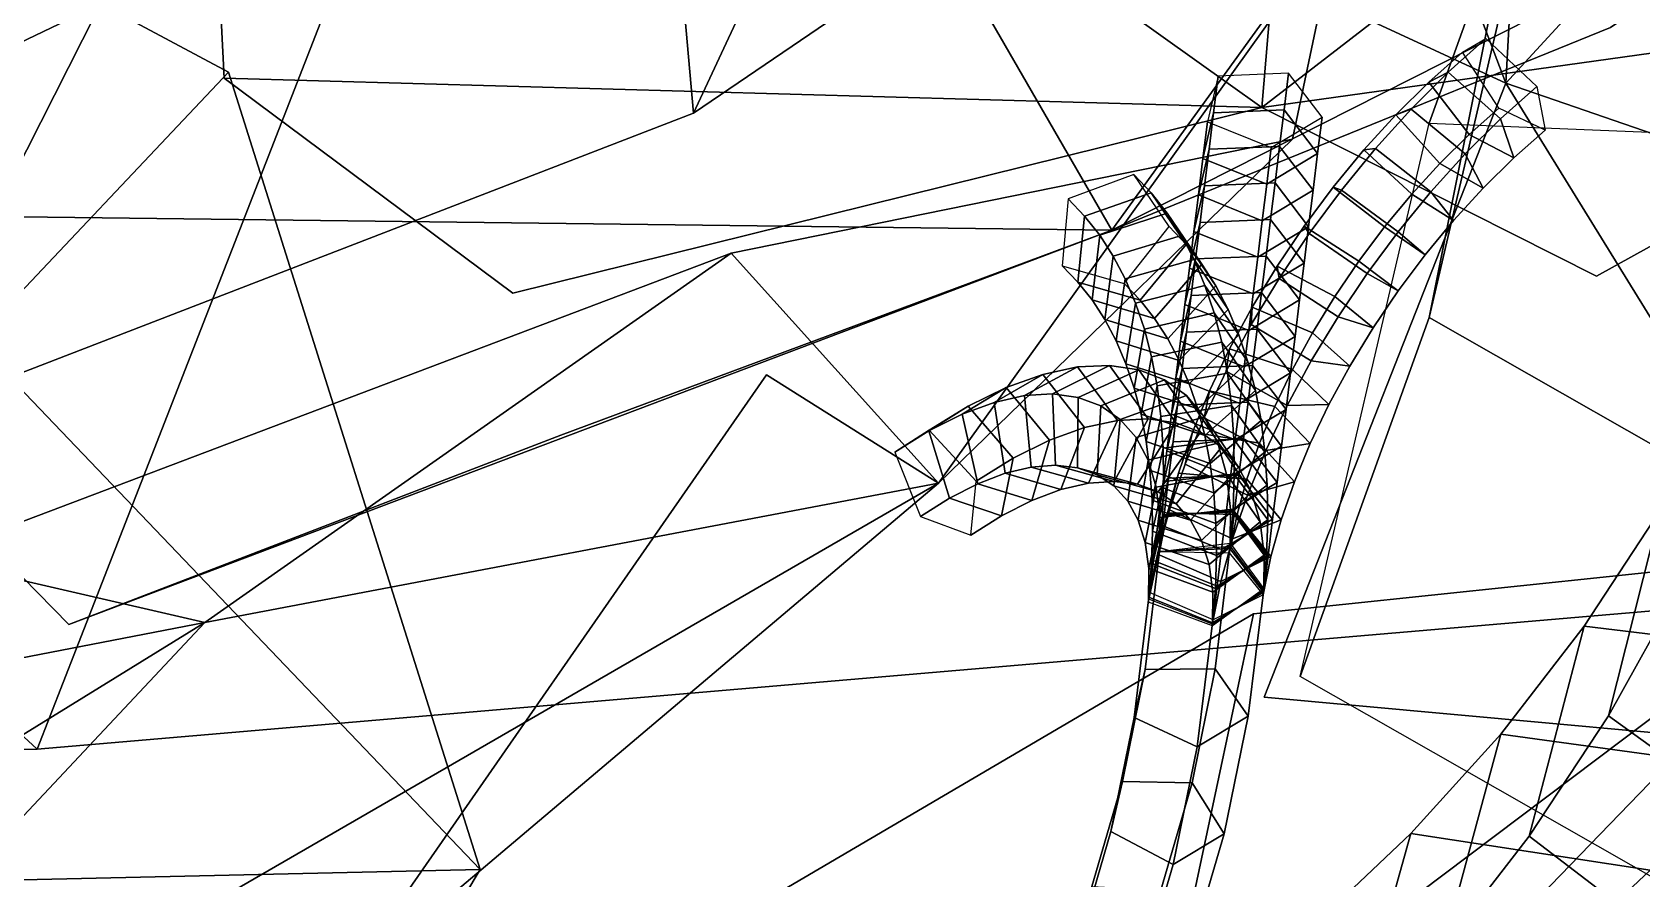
# Model space of a CAD drawing. Header units: metres. Extents: x -219 to 389, y -251 to 301.
# Drawn here: x 215.05 to 226.27, y -0.26 to 5.64 of the extents above; entities that cross this region are included whole.
import ezdxf

# ---------------------------------------------------------------- set-up
doc = ezdxf.new("R2010")
doc.units = ezdxf.units.M

msp = doc.modelspace()

# ---------------------------------------------------------------- linework, layer by layer
at = {"layer": 'Breeder_2Pdncle', "color": 3}
for points in [[(225.6856, 7.5086, 739.2777), (226.1468, 9.9183, 741.5589), (225.3206, 6.325, 745.4739), (224.7869, 3.6535, 742.9181)], [(225.3206, 6.325, 745.4739), (225.5291, 9.2326, 747.8099), (230.3251, 7.4984, 749.5166), (230.0528, 4.1214, 746.7673)], [(224.7867, 5.00767, 736.4073), (225.6856, 7.5086, 739.2777), (224.7869, 3.6535, 742.9181), (223.888, 1.1525, 740.0477)], [(229.9646, 4.7964, 734.9698), (230.8635, 7.2974, 737.8403), (225.6856, 7.5086, 739.2777), (224.7867, 5.00767, 736.4073)], [(224.7869, 3.6535, 742.9181), (225.3206, 6.325, 745.4739), (230.0528, 4.1214, 746.7673), (229.401, 1.02379, 743.7644)], [(223.888, 1.1525, 740.0477), (224.7869, 3.6535, 742.9181), (229.401, 1.02379, 743.7644), (228.5021, -1.4771, 740.894)]]:
    msp.add_3dface(points, dxfattribs=at)
at = {"layer": 'Breeder_Intrnd', "color": 3}
for points in [[(226.399, 2.3148, 736.4043), (226.8828, 3.1819, 737.6055), (226.5371, 1.7741, 738.7593), (226.0359, 0.8783, 737.5167)], [(225.8664, 1.5036, 735.1848), (226.399, 2.3148, 736.4043), (226.0359, 0.8783, 737.5167), (225.4842, 0.04047, 736.2552)], [(227.5777, 1.2958, 734.5059), (228.1294, 2.1337, 735.7673), (226.399, 2.3148, 736.4043), (225.8664, 1.5036, 735.1848)], [(226.0359, 0.8783, 737.5167), (226.5371, 1.7741, 738.7593), (228.068, 0.7384, 738.8876), (227.5385, -0.2039, 737.5776)], [(225.2862, 0.7503, 733.95), (225.8664, 1.5036, 735.1848), (225.4842, 0.04047, 736.2552), (224.8834, -0.7374, 734.978)], [(226.9769, 0.5179, 733.2286), (227.5777, 1.2958, 734.5059), (225.8664, 1.5036, 735.1848), (225.2862, 0.7503, 733.95)], [(225.4842, 0.04047, 736.2552), (226.0359, 0.8783, 737.5167), (227.5385, -0.2039, 737.5776), (226.9558, -1.08523, 736.2479)], [(224.6599, 0.05681, 732.7028), (225.2862, 0.7503, 733.95), (224.8834, -0.7374, 734.978), (224.2349, -1.4536, 733.688)], [(226.3284, -0.1982, 731.9386), (226.9769, 0.5179, 733.2286), (225.2862, 0.7503, 733.95), (224.6599, 0.05681, 732.7028)], [(223.989, -0.5753, 731.4462), (224.6599, 0.05681, 732.7028), (224.2349, -1.4536, 733.688), (223.5402, -2.1062, 732.3883)], [(225.6337, -0.8508, 730.6389), (226.3284, -0.1982, 731.9386), (224.6599, 0.05681, 732.7028), (223.989, -0.5753, 731.4462)], [(224.8834, -0.7374, 734.978), (225.4842, 0.04047, 736.2552), (226.9558, -1.08523, 736.2479), (226.3213, -1.9033, 734.9015)], [(226.2168, -2.5546, 731.0746), (226.95, -1.8687, 732.4443), (226.3284, -0.1982, 731.9386), (225.6337, -0.8508, 730.6389)]]:
    msp.add_3dface(points, dxfattribs=at)
at = {"layer": 'Breeder_Leaf', "color": 3}
for points in [[(228.2373, 69.8828, 104.9231), (265.9114, 4.9972, 60.4566), (225.3758, 27.03698, 104.7662)], [(228.2373, 69.8828, 104.9231), (225.3758, 27.03698, 104.7662), (265.9114, 4.9972, 60.4566)], [(166.2345, 45.7714, 123.0788), (215.0832, 0.6463, 135.5015), (162.5012, 0.5218, 153.1361)], [(166.2345, 45.7714, 123.0788), (162.5012, 0.5218, 153.1361), (215.0832, 0.6463, 135.5015)], [(225.3758, 27.03698, 104.7662), (215.0832, 0.6463, 135.5015), (166.2345, 45.7714, 123.0788)], [(225.3758, 27.03698, 104.7662), (166.2345, 45.7714, 123.0788), (215.0832, 0.6463, 135.5015)], [(265.9114, 4.9972, 60.4566), (215.0832, 0.6463, 135.5015), (225.3758, 27.03698, 104.7662)], [(265.9114, 4.9972, 60.4566), (225.3758, 27.03698, 104.7662), (215.0832, 0.6463, 135.5015)], [(225.3218, 5.2869, 732.7755), (222.7542, 12.04019, 735.6491), (225.9195, 16.2229, 732.7303)], [(225.3218, 5.2869, 732.7755), (225.9195, 16.2229, 732.7303), (222.7542, 12.04019, 735.6491)], [(225.3218, 5.2869, 732.7755), (225.9195, 16.2229, 732.7303), (228.6907, 8.9508, 728.8417)], [(225.3218, 5.2869, 732.7755), (228.6907, 8.9508, 728.8417), (225.9195, 16.2229, 732.7303)], [(224.2508, 14.9149, 748.0081), (219.6576, 5.07891, 746.5556), (218.9841, 12.6739, 750.7444)], [(224.2508, 14.9149, 748.0081), (218.9841, 12.6739, 750.7444), (219.6576, 5.07891, 746.5556)], [(224.2508, 14.9149, 748.0081), (224.2055, 8.1673, 744.1448), (219.6576, 5.07891, 746.5556)], [(224.2508, 14.9149, 748.0081), (219.6576, 5.07891, 746.5556), (224.2055, 8.1673, 744.1448)], [(218.9841, 12.6739, 750.7444), (214.0385, 2.9088, 750.5358), (213.073, 10.146, 753.8345)], [(218.9841, 12.6739, 750.7444), (213.073, 10.146, 753.8345), (214.0385, 2.9088, 750.5358)], [(219.6576, 5.07891, 746.5556), (214.0385, 2.9088, 750.5358), (218.9841, 12.6739, 750.7444)], [(219.6576, 5.07891, 746.5556), (218.9841, 12.6739, 750.7444), (214.0385, 2.9088, 750.5358)], [(225.3218, 5.2869, 732.7755), (220.3954, 7.566, 734.3494), (222.7542, 12.04019, 735.6491)], [(225.3218, 5.2869, 732.7755), (222.7542, 12.04019, 735.6491), (220.3954, 7.566, 734.3494)], [(231.524, 11.2167, 735.8956), (223.6192, 5.1187, 735.09), (224.1103, 10.923, 737.6035)], [(231.524, 11.2167, 735.8956), (224.1103, 10.923, 737.6035), (223.6192, 5.1187, 735.09)], [(231.524, 11.2167, 735.8956), (229.5814, 5.952, 733.5249), (223.6192, 5.1187, 735.09)], [(231.524, 11.2167, 735.8956), (223.6192, 5.1187, 735.09), (229.5814, 5.952, 733.5249)], [(223.6192, 5.1187, 735.09), (216.1269, 10.4615, 741.0294), (224.1103, 10.923, 737.6035)], [(223.6192, 5.1187, 735.09), (224.1103, 10.923, 737.6035), (216.1269, 10.4615, 741.0294)], [(227.3205, 10.8182, 741.6269), (222.5734, 4.2639, 735.7255), (220.3334, 8.1416, 740.2192)], [(227.3205, 10.8182, 741.6269), (220.3334, 8.1416, 740.2192), (222.5734, 4.2639, 735.7255)], [(227.3205, 10.8182, 741.6269), (228.0223, 7.01687, 736.9185), (222.5734, 4.2639, 735.7255)], [(227.3205, 10.8182, 741.6269), (222.5734, 4.2639, 735.7255), (228.0223, 7.01687, 736.9185)], [(223.6192, 5.1187, 735.09), (216.387, 5.3224, 737.938), (216.1269, 10.4615, 741.0294)], [(223.6192, 5.1187, 735.09), (216.1269, 10.4615, 741.0294), (216.387, 5.3224, 737.938)], [(232.314, 2.8779, 726.0207), (225.3218, 5.2869, 732.7755), (228.6907, 8.9508, 728.8417)], [(232.314, 2.8779, 726.0207), (228.6907, 8.9508, 728.8417), (225.3218, 5.2869, 732.7755)], [(212.4892, 4.3862, 739.9973), (210.812, 8.6164, 745.6023), (220.3334, 8.1416, 740.2192)], [(212.4892, 4.3862, 739.9973), (220.3334, 8.1416, 740.2192), (210.812, 8.6164, 745.6023)], [(222.5734, 4.2639, 735.7255), (212.4892, 4.3862, 739.9973), (220.3334, 8.1416, 740.2192)], [(222.5734, 4.2639, 735.7255), (220.3334, 8.1416, 740.2192), (212.4892, 4.3862, 739.9973)], [(211.5374, 7.9703, 680.118), (216.4167, 5.363, 669.5249), (214.6462, 3.4922, 677.9034)], [(211.5374, 7.9703, 680.118), (214.6462, 3.4922, 677.9034), (216.4167, 5.363, 669.5249)], [(222.5734, 4.2639, 735.7255), (228.0223, 7.01687, 736.9185), (226.0513, 5.6759, 732.7188)], [(222.5734, 4.2639, 735.7255), (226.0513, 5.6759, 732.7188), (228.0223, 7.01687, 736.9185)], [(221.3661, 2.4995, 735.6465), (223.8351, 4.898, 740.8276), (224.1455, 6.379, 736.2417)], [(221.3661, 2.4995, 735.6465), (224.1455, 6.379, 736.2417), (223.8351, 4.898, 740.8276)], [(223.6192, 5.1187, 735.09), (229.5814, 5.952, 733.5249), (225.9522, 3.9431, 731.0522)], [(223.6192, 5.1187, 735.09), (225.9522, 3.9431, 731.0522), (229.5814, 5.952, 733.5249)], [(216.4167, 5.363, 669.5249), (218.1721, -0.1928, 680.509), (214.6462, 3.4922, 677.9034)], [(216.4167, 5.363, 669.5249), (214.6462, 3.4922, 677.9034), (218.1721, -0.1928, 680.509)], [(223.6192, 5.1187, 735.09), (218.398, 3.8233, 733.3576), (216.387, 5.3224, 737.938)], [(223.6192, 5.1187, 735.09), (216.387, 5.3224, 737.938), (218.398, 3.8233, 733.3576)], [(225.3218, 5.2869, 732.7755), (228.2201, 0.589, 729.9082), (223.6365, 1.00764, 731.3697)], [(225.3218, 5.2869, 732.7755), (223.6365, 1.00764, 731.3697), (228.2201, 0.589, 729.9082)], [(232.314, 2.8779, 726.0207), (228.2201, 0.589, 729.9082), (225.3218, 5.2869, 732.7755)], [(232.314, 2.8779, 726.0207), (225.3218, 5.2869, 732.7755), (228.2201, 0.589, 729.9082)], [(219.9209, 4.102, 745.4274), (223.8351, 4.898, 740.8276), (221.3661, 2.4995, 735.6465)], [(219.9209, 4.102, 745.4274), (221.3661, 2.4995, 735.6465), (223.8351, 4.898, 740.8276)], [(222.5734, 4.2639, 735.7255), (215.3031, 1.5135, 735.5403), (212.4892, 4.3862, 739.9973)], [(222.5734, 4.2639, 735.7255), (212.4892, 4.3862, 739.9973), (215.3031, 1.5135, 735.5403)], [(222.5734, 4.2639, 735.7255), (218.7343, 2.835, 731.832), (215.3031, 1.5135, 735.5403)], [(222.5734, 4.2639, 735.7255), (215.3031, 1.5135, 735.5403), (218.7343, 2.835, 731.832)], [(216.2521, 1.5274, 739.2729), (214.3041, 1.9765, 749.587), (219.9209, 4.102, 745.4274)], [(216.2521, 1.5274, 739.2729), (219.9209, 4.102, 745.4274), (214.3041, 1.9765, 749.587)], [(219.9209, 4.102, 745.4274), (221.3661, 2.4995, 735.6465), (216.2521, 1.5274, 739.2729)], [(219.9209, 4.102, 745.4274), (216.2521, 1.5274, 739.2729), (221.3661, 2.4995, 735.6465)], [(214.6462, 3.4922, 677.9034), (218.1721, -0.1928, 680.509), (209.6248, -0.3863, 684.092)], [(214.6462, 3.4922, 677.9034), (209.6248, -0.3863, 684.092), (218.1721, -0.1928, 680.509)], [(221.3661, 2.4995, 735.6465), (220.1664, 3.2541, 730.1756), (217.1854, -1.03333, 730.1242)], [(221.3661, 2.4995, 735.6465), (217.1854, -1.03333, 730.1242), (220.1664, 3.2541, 730.1756)], [(221.3661, 2.4995, 735.6465), (217.1854, -1.03333, 730.1242), (212.1812, -2.809, 732.9241)], [(221.3661, 2.4995, 735.6465), (212.1812, -2.809, 732.9241), (217.1854, -1.03333, 730.1242)], [(221.3661, 2.4995, 735.6465), (212.1812, -2.809, 732.9241), (216.2521, 1.5274, 739.2729)], [(221.3661, 2.4995, 735.6465), (216.2521, 1.5274, 739.2729), (212.1812, -2.809, 732.9241)], [(214.3041, 1.9765, 749.587), (216.2521, 1.5274, 739.2729), (210.5091, 0.4176, 743.3552)], [(214.3041, 1.9765, 749.587), (210.5091, 0.4176, 743.3552), (216.2521, 1.5274, 739.2729)], [(212.1812, -2.809, 732.9241), (207.019, -4.1645, 737.7861), (216.2521, 1.5274, 739.2729)], [(212.1812, -2.809, 732.9241), (216.2521, 1.5274, 739.2729), (207.019, -4.1645, 737.7861)], [(216.2521, 1.5274, 739.2729), (207.019, -4.1645, 737.7861), (210.5091, 0.4176, 743.3552)], [(216.2521, 1.5274, 739.2729), (210.5091, 0.4176, 743.3552), (207.019, -4.1645, 737.7861)], [(209.6248, -0.3863, 684.092), (218.1721, -0.1928, 680.509), (215.1253, -5.2931, 685.2476)], [(209.6248, -0.3863, 684.092), (215.1253, -5.2931, 685.2476), (218.1721, -0.1928, 680.509)]]:
    msp.add_3dface(points, dxfattribs=at)
at = {"layer": 'Breeder_Petiole', "color": 3}
for points in [[(224.7835, 5.2946, 732.6925), (225.0183, 5.5039, 732.5679), (225.1806, 5.5979, 733.0316), (224.9184, 5.3629, 733.1693)], [(225.0651, 4.9286, 732.5006), (225.2726, 5.1121, 732.3891), (225.0183, 5.5039, 732.5679), (224.7835, 5.2946, 732.6925)], [(224.9184, 5.3629, 733.1693), (225.1806, 5.5979, 733.0316), (225.5367, 5.265, 733.1437), (225.2847, 5.03966, 733.2764)], [(223.2843, 5.081, 734.6621), (223.3157, 5.3357, 734.8825), (223.2414, 5.01736, 735.261), (223.21, 4.7626, 735.0406)], [(223.7751, 5.1015, 734.5684), (223.8065, 5.3562, 734.7888), (223.3157, 5.3357, 734.8825), (223.2843, 5.081, 734.6621)], [(224.0088, 4.796, 734.8882), (224.0402, 5.05078, 735.1086), (223.8065, 5.3562, 734.7888), (223.7751, 5.1015, 734.5684)], [(224.5536, 5.06655, 732.7902), (224.7835, 5.2946, 732.6925), (224.9184, 5.3629, 733.1693), (224.6619, 5.1069, 733.2769)], [(224.8619, 4.7283, 732.5884), (225.0651, 4.9286, 732.5006), (224.7835, 5.2946, 732.6925), (224.5536, 5.06655, 732.7902)], [(224.6619, 5.1069, 733.2769), (224.9184, 5.3629, 733.1693), (225.2847, 5.03966, 733.2764), (225.0381, 4.794, 733.3803)], [(225.2847, 5.03966, 733.2764), (225.5367, 5.265, 733.1437), (225.5944, 4.9603, 732.7406), (225.3768, 4.7672, 732.8569)], [(223.2528, 4.8262, 734.4417), (223.2843, 5.081, 734.6621), (223.21, 4.7626, 735.0406), (223.1786, 4.5079, 734.8203)], [(223.7437, 4.8468, 734.348), (223.7751, 5.1015, 734.5684), (223.2843, 5.081, 734.6621), (223.2528, 4.8262, 734.4417)], [(223.6543, 4.5834, 735.1844), (223.6857, 4.8381, 735.4048), (224.0402, 5.05078, 735.1086), (224.0088, 4.796, 734.8882)], [(223.9774, 4.5413, 734.6678), (224.0088, 4.796, 734.8882), (223.7751, 5.1015, 734.5684), (223.7437, 4.8468, 734.348)], [(224.3308, 4.8217, 732.8601), (224.5536, 5.06655, 732.7902), (224.6619, 5.1069, 733.2769), (224.4134, 4.8325, 733.3533)], [(224.6648, 4.5132, 732.6518), (224.8619, 4.7283, 732.5884), (224.5536, 5.06655, 732.7902), (224.3308, 4.8217, 732.8601)], [(224.4134, 4.8325, 733.3533), (224.6619, 5.1069, 733.2769), (225.0381, 4.794, 733.3803), (224.7992, 4.5306, 733.4543)], [(225.3768, 4.7672, 732.8569), (225.5944, 4.9603, 732.7406), (225.2726, 5.1121, 732.3891), (225.0651, 4.9286, 732.5006)], [(223.21, 4.7626, 735.0406), (223.2414, 5.01736, 735.261), (223.6857, 4.8381, 735.4048), (223.6543, 4.5834, 735.1844)], [(225.0381, 4.794, 733.3803), (225.2847, 5.03966, 733.2764), (225.3768, 4.7672, 732.8569), (225.1636, 4.5565, 732.9485)], [(223.2214, 4.5715, 734.2213), (223.2528, 4.8262, 734.4417), (223.1786, 4.5079, 734.8203), (223.1472, 4.2532, 734.5999)], [(223.7123, 4.5921, 734.1276), (223.7437, 4.8468, 734.348), (223.2528, 4.8262, 734.4417), (223.2214, 4.5715, 734.2213)], [(223.946, 4.2866, 734.4474), (223.9774, 4.5413, 734.6678), (223.7437, 4.8468, 734.348), (223.7123, 4.5921, 734.1276)], [(224.1173, 4.5626, 732.9015), (224.3308, 4.8217, 732.8601), (224.4134, 4.8325, 733.3533), (224.1754, 4.5422, 733.3978)], [(224.1754, 4.5422, 733.3978), (224.4134, 4.8325, 733.3533), (224.7992, 4.5306, 733.4543), (224.5704, 4.252, 733.4977)], [(225.1636, 4.5565, 732.9485), (225.3768, 4.7672, 732.8569), (225.0651, 4.9286, 732.5006), (224.8619, 4.7283, 732.5884)], [(223.1786, 4.5079, 734.8203), (223.21, 4.7626, 735.0406), (223.6543, 4.5834, 735.1844), (223.6228, 4.3287, 734.9641)], [(223.6228, 4.3287, 734.9641), (223.6543, 4.5834, 735.1844), (224.0088, 4.796, 734.8882), (223.9774, 4.5413, 734.6678)], [(224.4757, 4.2853, 732.69), (224.6648, 4.5132, 732.6518), (224.3308, 4.8217, 732.8601), (224.1173, 4.5626, 732.9015)], [(224.9569, 4.3303, 733.0142), (225.1636, 4.5565, 732.9485), (224.8619, 4.7283, 732.5884), (224.6648, 4.5132, 732.6518)], [(224.7992, 4.5306, 733.4543), (225.0381, 4.794, 733.3803), (225.1636, 4.5565, 732.9485), (224.9569, 4.3303, 733.0142)], [(222.8493, 4.5221, 735.3164), (222.7276, 4.6499, 735.6281), (222.2699, 4.4809, 735.5179), (222.3851, 4.3605, 735.2236)], [(223.0929, 4.164, 735.5667), (222.9736, 4.2891, 735.8718), (222.7276, 4.6499, 735.6281), (222.8493, 4.5221, 735.3164)], [(222.96, 4.3806, 735.0065), (222.8493, 4.5221, 735.3164), (222.3851, 4.3605, 735.2236), (222.49, 4.2273, 734.9308)], [(223.2015, 4.02572, 735.2631), (223.0929, 4.164, 735.5667), (222.8493, 4.5221, 735.3164), (222.96, 4.3806, 735.0065)], [(223.19, 4.3168, 734.0009), (223.2214, 4.5715, 734.2213), (223.1472, 4.2532, 734.5999), (223.1157, 3.9985, 734.3795)], [(223.1472, 4.2532, 734.5999), (223.1786, 4.5079, 734.8203), (223.6228, 4.3287, 734.9641), (223.5914, 4.07404, 734.7437)], [(223.6809, 4.3374, 733.9072), (223.7123, 4.5921, 734.1276), (223.2214, 4.5715, 734.2213), (223.19, 4.3168, 734.0009)], [(223.5914, 4.07404, 734.7437), (223.6228, 4.3287, 734.9641), (223.9774, 4.5413, 734.6678), (223.946, 4.2866, 734.4474)], [(223.9145, 4.03193, 734.227), (223.946, 4.2866, 734.4474), (223.7123, 4.5921, 734.1276), (223.6809, 4.3374, 733.9072)], [(223.9151, 4.2917, 732.914), (224.1173, 4.5626, 732.9015), (224.1754, 4.5422, 733.3978), (223.9502, 4.2388, 733.4101)], [(224.2966, 4.04687, 732.7028), (224.4757, 4.2853, 732.69), (224.1173, 4.5626, 732.9015), (223.9151, 4.2917, 732.914)], [(223.9502, 4.2388, 733.4101), (224.1754, 4.5422, 733.3978), (224.5704, 4.252, 733.4977), (224.3537, 3.9607, 733.5101)], [(224.7588, 4.09087, 733.0536), (224.9569, 4.3303, 733.0142), (224.6648, 4.5132, 732.6518), (224.4757, 4.2853, 732.69)], [(224.5704, 4.252, 733.4977), (224.7992, 4.5306, 733.4543), (224.9569, 4.3303, 733.0142), (224.7588, 4.09087, 733.0536)], [(222.3851, 4.3605, 735.2236), (222.2699, 4.4809, 735.5179), (222.2288, 4.01409, 735.6927), (222.3376, 3.9012, 735.4156)], [(223.0595, 4.2259, 734.6992), (222.96, 4.3806, 735.0065), (222.49, 4.2273, 734.9308), (222.5843, 4.08156, 734.6405)], [(223.299, 3.8743, 734.9622), (223.2015, 4.02572, 735.2631), (222.96, 4.3806, 735.0065), (223.0595, 4.2259, 734.6992)], [(222.49, 4.2273, 734.9308), (222.3851, 4.3605, 735.2236), (222.3376, 3.9012, 735.4156), (222.4366, 3.7761, 735.14)], [(222.7719, 3.7745, 735.6289), (222.6607, 3.8902, 735.9124), (222.9736, 4.2891, 735.8718), (223.0929, 4.164, 735.5667)], [(223.1586, 4.06215, 733.7805), (223.19, 4.3168, 734.0009), (223.1157, 3.9985, 734.3795), (223.0843, 3.7438, 734.1591)], [(223.6494, 4.08268, 733.6868), (223.6809, 4.3374, 733.9072), (223.19, 4.3168, 734.0009), (223.1586, 4.06215, 733.7805)], [(223.56, 3.8193, 734.5233), (223.5914, 4.07404, 734.7437), (223.946, 4.2866, 734.4474), (223.9145, 4.03193, 734.227)], [(223.8831, 3.7772, 734.0066), (223.9145, 4.03193, 734.227), (223.6809, 4.3374, 733.9072), (223.6494, 4.08268, 733.6868)], [(223.7261, 4.01168, 732.8975), (223.9151, 4.2917, 732.914), (223.9502, 4.2388, 733.4101), (223.7399, 3.9254, 733.39)], [(224.1289, 3.8001, 732.6899), (224.2966, 4.04687, 732.7028), (223.9151, 4.2917, 732.914), (223.7261, 4.01168, 732.8975)], [(224.571, 3.8403, 733.0663), (224.7588, 4.09087, 733.0536), (224.4757, 4.2853, 732.69), (224.2966, 4.04687, 732.7028)], [(222.5843, 4.08156, 734.6405), (222.49, 4.2273, 734.9308), (222.4366, 3.7761, 735.14), (222.5257, 3.6393, 734.8667)], [(223.1476, 4.05834, 734.3951), (223.0595, 4.2259, 734.6992), (222.5843, 4.08156, 734.6405), (222.6678, 3.9235, 734.3533)], [(222.8731, 3.6464, 735.3469), (222.7719, 3.7745, 735.6289), (223.0929, 4.164, 735.5667), (223.2015, 4.02572, 735.2631)], [(223.3854, 3.7103, 734.6644), (223.299, 3.8743, 734.9622), (223.0595, 4.2259, 734.6992), (223.1476, 4.05834, 734.3951)], [(223.1157, 3.9985, 734.3795), (223.1472, 4.2532, 734.5999), (223.5914, 4.07404, 734.7437), (223.56, 3.8193, 734.5233)], [(223.7399, 3.9254, 733.39), (223.9502, 4.2388, 733.4101), (224.3537, 3.9607, 733.5101), (224.1513, 3.6597, 733.4913)], [(224.3537, 3.9607, 733.5101), (224.5704, 4.252, 733.4977), (224.7588, 4.09087, 733.0536), (224.571, 3.8403, 733.0663)], [(222.6678, 3.9235, 734.3533), (222.5843, 4.08156, 734.6405), (222.5257, 3.6393, 734.8667), (222.6045, 3.491, 734.5963)], [(223.2239, 3.8782, 734.0952), (223.1476, 4.05834, 734.3951), (222.6678, 3.9235, 734.3533), (222.7402, 3.7537, 734.0698)], [(223.1272, 3.8074, 733.5601), (223.1586, 4.06215, 733.7805), (223.0843, 3.7438, 734.1591), (223.0529, 3.489, 733.9387)], [(223.618, 3.8279, 733.4664), (223.6494, 4.08268, 733.6868), (223.1586, 4.06215, 733.7805), (223.1272, 3.8074, 733.5601)], [(223.4603, 3.534, 734.3705), (223.3854, 3.7103, 734.6644), (223.1476, 4.05834, 734.3951), (223.2239, 3.8782, 734.0952)], [(223.8517, 3.5225, 733.7862), (223.8831, 3.7772, 734.0066), (223.6494, 4.08268, 733.6868), (223.618, 3.8279, 733.4664)], [(224.3954, 3.5811, 733.0521), (224.571, 3.8403, 733.0663), (224.2966, 4.04687, 732.7028), (224.1289, 3.8001, 732.6899)], [(222.3376, 3.9012, 735.4156), (222.2288, 4.01409, 735.6927), (222.6607, 3.8902, 735.9124), (222.7719, 3.7745, 735.6289)], [(222.9641, 3.5063, 735.0672), (222.8731, 3.6464, 735.3469), (223.2015, 4.02572, 735.2631), (223.299, 3.8743, 734.9622)], [(223.0843, 3.7438, 734.1591), (223.1157, 3.9985, 734.3795), (223.56, 3.8193, 734.5233), (223.5286, 3.5646, 734.3029)], [(223.5286, 3.5646, 734.3029), (223.56, 3.8193, 734.5233), (223.9145, 4.03193, 734.227), (223.8831, 3.7772, 734.0066)], [(223.5522, 3.725, 732.8522), (223.7261, 4.01168, 732.8975), (223.7399, 3.9254, 733.39), (223.5465, 3.6048, 733.3376)], [(223.9745, 3.5474, 732.6516), (224.1289, 3.8001, 732.6899), (223.7261, 4.01168, 732.8975), (223.5522, 3.725, 732.8522)], [(224.1513, 3.6597, 733.4913), (224.3537, 3.9607, 733.5101), (224.571, 3.8403, 733.0663), (224.3954, 3.5811, 733.0521)], [(222.4366, 3.7761, 735.14), (222.3376, 3.9012, 735.4156), (222.7719, 3.7745, 735.6289), (222.8731, 3.6464, 735.3469)], [(222.7402, 3.7537, 734.0698), (222.6678, 3.9235, 734.3533), (222.6045, 3.491, 734.5963), (222.673, 3.3315, 734.3293)], [(223.2884, 3.686, 733.7999), (223.2239, 3.8782, 734.0952), (222.7402, 3.7537, 734.0698), (222.8014, 3.5725, 733.7908)], [(223.0447, 3.3543, 734.7905), (222.9641, 3.5063, 735.0672), (223.299, 3.8743, 734.9622), (223.3854, 3.7103, 734.6644)], [(223.5866, 3.5732, 733.246), (223.618, 3.8279, 733.4664), (223.1272, 3.8074, 733.5601), (223.0957, 3.5527, 733.3397)], [(223.5235, 3.3459, 734.0814), (223.4603, 3.534, 734.3705), (223.2239, 3.8782, 734.0952), (223.2884, 3.686, 733.7999)], [(223.5465, 3.6048, 733.3376), (223.7399, 3.9254, 733.39), (224.1513, 3.6597, 733.4913), (223.9652, 3.3518, 733.4416)], [(223.8203, 3.2677, 733.5658), (223.8517, 3.5225, 733.7862), (223.618, 3.8279, 733.4664), (223.5866, 3.5732, 733.246)], [(222.5257, 3.6393, 734.8667), (222.4366, 3.7761, 735.14), (222.8731, 3.6464, 735.3469), (222.9641, 3.5063, 735.0672)], [(222.8014, 3.5725, 733.7908), (222.7402, 3.7537, 734.0698), (222.673, 3.3315, 734.3293), (222.731, 3.1613, 734.0666)], [(223.0957, 3.5527, 733.3397), (223.1272, 3.8074, 733.5601), (223.0529, 3.489, 733.9387), (223.0215, 3.2343, 733.7183)], [(223.1146, 3.191, 734.5175), (223.0447, 3.3543, 734.7905), (223.3854, 3.7103, 734.6644), (223.4603, 3.534, 734.3705)], [(223.0529, 3.489, 733.9387), (223.0843, 3.7438, 734.1591), (223.5286, 3.5646, 734.3029), (223.4972, 3.3099, 734.0825)], [(223.3951, 3.4347, 732.7784), (223.5522, 3.725, 732.8522), (223.5465, 3.6048, 733.3376), (223.3719, 3.2802, 733.2535)], [(223.8348, 3.2913, 732.5881), (223.9745, 3.5474, 732.6516), (223.5522, 3.725, 732.8522), (223.3951, 3.4347, 732.7784)], [(223.4972, 3.3099, 734.0825), (223.5286, 3.5646, 734.3029), (223.8831, 3.7772, 734.0066), (223.8517, 3.5225, 733.7862)], [(224.2337, 3.3158, 733.0112), (224.3954, 3.5811, 733.0521), (224.1289, 3.8001, 732.6899), (223.9745, 3.5474, 732.6516)], [(222.6045, 3.491, 734.5963), (222.5257, 3.6393, 734.8667), (222.9641, 3.5063, 735.0672), (223.0447, 3.3543, 734.7905)], [(223.3409, 3.4822, 733.5101), (223.2884, 3.686, 733.7999), (222.8014, 3.5725, 733.7908), (222.8513, 3.3803, 733.517)], [(223.575, 3.1464, 733.7975), (223.5235, 3.3459, 734.0814), (223.2884, 3.686, 733.7999), (223.3409, 3.4822, 733.5101)], [(223.3719, 3.2802, 733.2535), (223.5465, 3.6048, 733.3376), (223.9652, 3.3518, 733.4416), (223.7971, 3.04001, 733.3613)], [(223.9652, 3.3518, 733.4416), (224.1513, 3.6597, 733.4913), (224.3954, 3.5811, 733.0521), (224.2337, 3.3158, 733.0112)], [(222.673, 3.3315, 734.3293), (222.6045, 3.491, 734.5963), (223.0447, 3.3543, 734.7905), (223.1146, 3.191, 734.5175)], [(222.8513, 3.3803, 733.517), (222.8014, 3.5725, 733.7908), (222.731, 3.1613, 734.0666), (222.7782, 2.9807, 733.8087)], [(223.3812, 3.2673, 733.2264), (223.3409, 3.4822, 733.5101), (222.8513, 3.3803, 733.517), (222.8896, 3.1776, 733.2489)], [(223.0643, 3.298, 733.1193), (223.0957, 3.5527, 733.3397), (223.0215, 3.2343, 733.7183), (222.9901, 2.9796, 733.4979)], [(223.0215, 3.2343, 733.7183), (223.0529, 3.489, 733.9387), (223.4972, 3.3099, 734.0825), (223.4657, 3.05519, 733.8621)], [(223.5552, 3.3185, 733.0256), (223.5866, 3.5732, 733.246), (223.0957, 3.5527, 733.3397), (223.0643, 3.298, 733.1193)], [(223.1738, 3.01675, 734.2487), (223.1146, 3.191, 734.5175), (223.4603, 3.534, 734.3705), (223.5235, 3.3459, 734.0814)], [(223.6146, 2.9361, 733.5197), (223.575, 3.1464, 733.7975), (223.3409, 3.4822, 733.5101), (223.3812, 3.2673, 733.2264)], [(223.4657, 3.05519, 733.8621), (223.4972, 3.3099, 734.0825), (223.8517, 3.5225, 733.7862), (223.8203, 3.2677, 733.5658)], [(223.7889, 3.01308, 733.3454), (223.8203, 3.2677, 733.5658), (223.5866, 3.5732, 733.246), (223.5552, 3.3185, 733.0256)], [(224.0876, 3.04698, 732.9438), (224.2337, 3.3158, 733.0112), (223.9745, 3.5474, 732.6516), (223.8348, 3.2913, 732.5881)], [(222.8896, 3.1776, 733.2489), (222.8513, 3.3803, 733.517), (222.7782, 2.9807, 733.8087), (222.8147, 2.7902, 733.5562)], [(223.2562, 3.1434, 732.6769), (223.3951, 3.4347, 732.7784), (223.3719, 3.2802, 733.2535), (223.2179, 2.9547, 733.1385)], [(223.7112, 3.03427, 732.5002), (223.8348, 3.2913, 732.5881), (223.3951, 3.4347, 732.7784), (223.2562, 3.1434, 732.6769)], [(222.0929, 3.2576, 735.1007), (221.8377, 3.1659, 735.3781), (221.5307, 2.9799, 735.0297), (221.754, 3.06208, 734.7892)], [(222.3344, 3.3093, 734.8016), (222.0929, 3.2576, 735.1007), (221.754, 3.06208, 734.7892), (221.9654, 3.1094, 734.5294)], [(222.3832, 2.8869, 735.2695), (222.1399, 2.7988, 735.5331), (221.8377, 3.1659, 735.3781), (222.0929, 3.2576, 735.1007)], [(222.5585, 3.3202, 734.4852), (222.3344, 3.3093, 734.8016), (221.9654, 3.1094, 734.5294), (222.1619, 3.1212, 734.2543)], [(222.6135, 2.937, 734.985), (222.3832, 2.8869, 735.2695), (222.0929, 3.2576, 735.1007), (222.3344, 3.3093, 734.8016)], [(222.7619, 3.2901, 734.1563), (222.5585, 3.3202, 734.4852), (222.1619, 3.1212, 734.2543), (222.3405, 3.09727, 733.9681)], [(222.8273, 2.9482, 734.684), (222.6135, 2.937, 734.985), (222.3344, 3.3093, 734.8016), (222.5585, 3.3202, 734.4852)], [(222.9415, 3.2195, 733.8198), (222.7619, 3.2901, 734.1563), (222.3405, 3.09727, 733.9681), (222.4986, 3.03797, 733.6749)], [(223.0215, 2.9204, 734.371), (222.8273, 2.9482, 734.684), (222.5585, 3.3202, 734.4852), (222.7619, 3.2901, 734.1563)], [(222.731, 3.1613, 734.0666), (222.673, 3.3315, 734.3293), (223.1146, 3.191, 734.5175), (223.1738, 3.01675, 734.2487)], [(223.193, 2.854, 734.0506), (223.0215, 2.9204, 734.371), (222.7619, 3.2901, 734.1563), (222.9415, 3.2195, 733.8198)], [(223.4092, 3.0418, 732.9496), (223.3812, 3.2673, 733.2264), (222.8896, 3.1776, 733.2489), (222.9165, 2.9649, 732.9872)], [(223.0329, 3.0433, 732.8989), (223.0643, 3.298, 733.1193), (222.9901, 2.9796, 733.4979), (222.9586, 2.7249, 733.2775)], [(223.5238, 3.06383, 732.8052), (223.5552, 3.3185, 733.0256), (223.0643, 3.298, 733.1193), (223.0329, 3.0433, 732.8989)], [(223.222, 2.8318, 733.9848), (223.1738, 3.01675, 734.2487), (223.5235, 3.3459, 734.0814), (223.575, 3.1464, 733.7975)], [(223.2179, 2.9547, 733.1385), (223.3719, 3.2802, 733.2535), (223.7971, 3.04001, 733.3613), (223.6487, 2.7272, 733.2514)], [(223.6422, 2.7153, 733.2485), (223.6146, 2.9361, 733.5197), (223.3812, 3.2673, 733.2264), (223.4092, 3.0418, 732.9496)], [(223.4343, 2.8004, 733.6417), (223.4657, 3.05519, 733.8621), (223.8203, 3.2677, 733.5658), (223.7889, 3.01308, 733.3454)], [(223.7574, 2.7583, 733.125), (223.7889, 3.01308, 733.3454), (223.5552, 3.3185, 733.0256), (223.5238, 3.06383, 732.8052)], [(223.9582, 2.7771, 732.8509), (224.0876, 3.04698, 732.9438), (223.8348, 3.2913, 732.5881), (223.7112, 3.03427, 732.5002)], [(223.7971, 3.04001, 733.3613), (223.9652, 3.3518, 733.4416), (224.2337, 3.3158, 733.0112), (224.0876, 3.04698, 732.9438)], [(221.8377, 3.1659, 735.3781), (221.5726, 3.03559, 735.6295), (221.2991, 2.8641, 735.2474), (221.5307, 2.9799, 735.0297)], [(222.1399, 2.7988, 735.5331), (221.8873, 2.6738, 735.772), (221.5726, 3.03559, 735.6295), (221.8377, 3.1659, 735.3781)], [(223.0946, 3.1095, 733.4807), (222.9415, 3.2195, 733.8198), (222.4986, 3.03797, 733.6749), (222.6336, 2.9442, 733.3793)], [(222.7782, 2.9807, 733.8087), (222.731, 3.1613, 734.0666), (223.1738, 3.01675, 734.2487), (223.222, 2.8318, 733.9848)], [(222.9165, 2.9649, 732.9872), (222.8896, 3.1776, 733.2489), (222.8147, 2.7902, 733.5562), (222.8403, 2.5903, 733.3098)], [(223.3394, 2.7501, 733.7277), (223.193, 2.854, 734.0506), (222.9415, 3.2195, 733.8198), (223.0946, 3.1095, 733.4807)], [(222.9901, 2.9796, 733.4979), (223.0215, 3.2343, 733.7183), (223.4657, 3.05519, 733.8621), (223.4343, 2.8004, 733.6417)], [(223.1369, 2.8539, 732.5488), (223.2562, 3.1434, 732.6769), (223.2179, 2.9547, 733.1385), (223.0858, 2.6315, 732.9938)], [(223.6047, 2.7786, 732.3886), (223.7112, 3.03427, 732.5002), (223.2562, 3.1434, 732.6769), (223.1369, 2.8539, 732.5488)], [(223.2592, 2.6368, 733.7265), (223.222, 2.8318, 733.9848), (223.575, 3.1464, 733.7975), (223.6146, 2.9361, 733.5197)], [(221.5726, 3.03559, 735.6295), (221.3016, 2.8685, 735.8513), (221.0626, 2.7165, 735.439), (221.2991, 2.8641, 735.2474)], [(221.8873, 2.6738, 735.772), (221.6292, 2.5141, 735.9825), (221.3016, 2.8685, 735.8513), (221.5726, 3.03559, 735.6295)], [(221.754, 3.06208, 734.7892), (221.5307, 2.9799, 735.0297), (221.6404, 2.496, 734.9662), (221.8316, 2.5687, 734.7625)], [(221.9654, 3.1094, 734.5294), (221.754, 3.06208, 734.7892), (221.8316, 2.5687, 734.7625), (222.013, 2.6117, 734.5421)], [(222.1619, 3.1212, 734.2543), (221.9654, 3.1094, 734.5294), (222.013, 2.6117, 734.5421), (222.1819, 2.6243, 734.3083)], [(222.3405, 3.09727, 733.9681), (222.1619, 3.1212, 734.2543), (222.1819, 2.6243, 734.3083), (222.3357, 2.6065, 734.0648)], [(222.4986, 3.03797, 733.6749), (222.3405, 3.09727, 733.9681), (222.3357, 2.6065, 734.0648), (222.4722, 2.5585, 733.8149)], [(222.6336, 2.9442, 733.3793), (222.4986, 3.03797, 733.6749), (222.4722, 2.5585, 733.8149), (222.5892, 2.481, 733.5627)], [(223.219, 2.9617, 733.1443), (223.0946, 3.1095, 733.4807), (222.6336, 2.9442, 733.3793), (222.7437, 2.8173, 733.0856)], [(223.425, 2.8062, 732.6803), (223.4092, 3.0418, 732.9496), (222.9165, 2.9649, 732.9872), (222.9317, 2.7427, 732.7327)], [(223.0015, 2.7885, 732.6785), (223.0329, 3.0433, 732.8989), (222.9586, 2.7249, 733.2775), (222.9272, 2.4702, 733.0571)], [(223.4924, 2.8091, 732.5848), (223.5238, 3.06383, 732.8052), (223.0329, 3.0433, 732.8989), (223.0015, 2.7885, 732.6785)], [(223.4585, 2.6101, 733.4073), (223.3394, 2.7501, 733.7277), (223.0946, 3.1095, 733.4807), (223.219, 2.9617, 733.1443)], [(223.6578, 2.4847, 732.9846), (223.6422, 2.7153, 733.2485), (223.4092, 3.0418, 732.9496), (223.425, 2.8062, 732.6803)], [(223.726, 2.5036, 732.9046), (223.7574, 2.7583, 733.125), (223.5238, 3.06383, 732.8052), (223.4924, 2.8091, 732.5848)], [(223.847, 2.5089, 732.7331), (223.9582, 2.7771, 732.8509), (223.7112, 3.03427, 732.5002), (223.6047, 2.7786, 732.3886)], [(223.6487, 2.7272, 733.2514), (223.7971, 3.04001, 733.3613), (224.0876, 3.04698, 732.9438), (223.9582, 2.7771, 732.8509)], [(221.5307, 2.9799, 735.0297), (221.2991, 2.8641, 735.2474), (221.4423, 2.3949, 735.1502), (221.6404, 2.496, 734.9662)], [(222.4119, 2.4993, 734.8222), (222.2193, 2.4547, 735.0573), (222.3832, 2.8869, 735.2695), (222.6135, 2.937, 734.985)], [(222.591, 2.5117, 734.5731), (222.4119, 2.4993, 734.8222), (222.6135, 2.937, 734.985), (222.8273, 2.9482, 734.684)], [(222.7437, 2.8173, 733.0856), (222.6336, 2.9442, 733.3793), (222.5892, 2.481, 733.5627), (222.6851, 2.3751, 733.3118)], [(222.7541, 2.4916, 734.3135), (222.591, 2.5117, 734.5731), (222.8273, 2.9482, 734.684), (223.0215, 2.9204, 734.371)], [(223.3127, 2.7784, 732.8156), (223.219, 2.9617, 733.1443), (222.7437, 2.8173, 733.0856), (222.8272, 2.6594, 732.7984)], [(222.8986, 2.4393, 734.0476), (222.7541, 2.4916, 734.3135), (223.0215, 2.9204, 734.371), (223.193, 2.854, 734.0506)], [(222.8147, 2.7902, 733.5562), (222.7782, 2.9807, 733.8087), (223.222, 2.8318, 733.9848), (223.2592, 2.6368, 733.7265)], [(222.9317, 2.7427, 732.7327), (222.9165, 2.9649, 732.9872), (222.8403, 2.5903, 733.3098), (222.8549, 2.3814, 733.0699)], [(222.9586, 2.7249, 733.2775), (222.9901, 2.9796, 733.4979), (223.4343, 2.8004, 733.6417), (223.4029, 2.5457, 733.4213)], [(223.0858, 2.6315, 732.9938), (223.2179, 2.9547, 733.1385), (223.6487, 2.7272, 733.2514), (223.5214, 2.4166, 733.1128)], [(223.5483, 2.4362, 733.094), (223.4585, 2.6101, 733.4073), (223.219, 2.9617, 733.1443), (223.3127, 2.7784, 732.8156)], [(223.2853, 2.4321, 733.4744), (223.2592, 2.6368, 733.7265), (223.6146, 2.9361, 733.5197), (223.6422, 2.7153, 733.2485)], [(223.4029, 2.5457, 733.4213), (223.4343, 2.8004, 733.6417), (223.7889, 3.01308, 733.3454), (223.7574, 2.7583, 733.125)], [(221.2991, 2.8641, 735.2474), (221.0626, 2.7165, 735.439), (221.2402, 2.2666, 735.3116), (221.4423, 2.3949, 735.1502)], [(222.2193, 2.4547, 735.0573), (222.0161, 2.3785, 735.2747), (222.1399, 2.7988, 735.5331), (222.3832, 2.8869, 735.2695)], [(222.8272, 2.6594, 732.7984), (222.7437, 2.8173, 733.0856), (222.6851, 2.3751, 733.3118), (222.7583, 2.2425, 733.0661)], [(223.0224, 2.3558, 733.7792), (222.8986, 2.4393, 734.0476), (223.193, 2.854, 734.0506), (223.3394, 2.7501, 733.7277)], [(223.4284, 2.5611, 732.4191), (223.425, 2.8062, 732.6803), (222.9317, 2.7427, 732.7327), (222.9352, 2.5115, 732.4858)], [(223.4609, 2.5544, 732.3644), (223.4924, 2.8091, 732.5848), (223.0015, 2.7885, 732.6785), (222.9701, 2.5338, 732.4581)], [(223.0384, 2.5692, 732.3951), (223.1369, 2.8539, 732.5488), (223.0858, 2.6315, 732.9938), (222.9769, 2.3136, 732.8206)], [(223.5165, 2.5269, 732.2544), (223.6047, 2.7786, 732.3886), (223.1369, 2.8539, 732.5488), (223.0384, 2.5692, 732.3951)], [(223.6612, 2.2448, 732.7288), (223.6578, 2.4847, 732.9846), (223.425, 2.8062, 732.6803), (223.4284, 2.5611, 732.4191)], [(223.6946, 2.2489, 732.6842), (223.726, 2.5036, 732.9046), (223.4924, 2.8091, 732.5848), (223.4609, 2.5544, 732.3644)], [(222.0161, 2.3785, 735.2747), (221.8055, 2.2719, 735.4713), (221.8873, 2.6738, 735.772), (222.1399, 2.7988, 735.5331)], [(222.8403, 2.5903, 733.3098), (222.8147, 2.7902, 733.5562), (223.2592, 2.6368, 733.7265), (223.2853, 2.4321, 733.4744)], [(223.3743, 2.5622, 732.4994), (223.3127, 2.7784, 732.8156), (222.8272, 2.6594, 732.7984), (222.8827, 2.4726, 732.5219)], [(222.9352, 2.5115, 732.4858), (222.9317, 2.7427, 732.7327), (222.8549, 2.3814, 733.0699), (222.8586, 2.164, 732.8373)], [(222.9701, 2.5338, 732.4581), (223.0015, 2.7885, 732.6785), (222.9272, 2.4702, 733.0571), (222.8958, 2.2155, 732.8367)], [(222.9272, 2.4702, 733.0571), (222.9586, 2.7249, 733.2775), (223.4029, 2.5457, 733.4213), (223.3715, 2.291, 733.2009)], [(223.1235, 2.2421, 733.5123), (223.0224, 2.3558, 733.7792), (223.3394, 2.7501, 733.7277), (223.4585, 2.6101, 733.4073)], [(223.3001, 2.2182, 733.2291), (223.2853, 2.4321, 733.4744), (223.6422, 2.7153, 733.2485), (223.6578, 2.4847, 732.9846)], [(223.6077, 2.231, 732.7926), (223.5483, 2.4362, 733.094), (223.3127, 2.7784, 732.8156), (223.3743, 2.5622, 732.4994)], [(223.3715, 2.291, 733.2009), (223.4029, 2.5457, 733.4213), (223.7574, 2.7583, 733.125), (223.726, 2.5036, 732.9046)], [(223.755, 2.2448, 732.5917), (223.847, 2.5089, 732.7331), (223.6047, 2.7786, 732.3886), (223.5165, 2.5269, 732.2544)], [(223.5214, 2.4166, 733.1128), (223.6487, 2.7272, 733.2514), (223.9582, 2.7771, 732.8509), (223.847, 2.5089, 732.7331)], [(221.8055, 2.2719, 735.4713), (221.5906, 2.1364, 735.6439), (221.6292, 2.5141, 735.9825), (221.8873, 2.6738, 735.772)], [(222.013, 2.6117, 734.5421), (221.8316, 2.5687, 734.7625), (222.2193, 2.4547, 735.0573), (222.4119, 2.4993, 734.8222)], [(222.1819, 2.6243, 734.3083), (222.013, 2.6117, 734.5421), (222.4119, 2.4993, 734.8222), (222.591, 2.5117, 734.5731)], [(222.3357, 2.6065, 734.0648), (222.1819, 2.6243, 734.3083), (222.591, 2.5117, 734.5731), (222.7541, 2.4916, 734.3135)], [(222.4722, 2.5585, 733.8149), (222.3357, 2.6065, 734.0648), (222.7541, 2.4916, 734.3135), (222.8986, 2.4393, 734.0476)], [(222.8827, 2.4726, 732.5219), (222.8272, 2.6594, 732.7984), (222.7583, 2.2425, 733.0661), (222.8078, 2.08522, 732.8292)], [(222.8549, 2.3814, 733.0699), (222.8403, 2.5903, 733.3098), (223.2853, 2.4321, 733.4744), (223.3001, 2.2182, 733.2291)], [(222.9769, 2.3136, 732.8206), (223.0858, 2.6315, 732.9938), (223.5214, 2.4166, 733.1128), (223.4164, 2.111, 732.9468)], [(223.2005, 2.1, 733.2512), (223.1235, 2.2421, 733.5123), (223.4585, 2.6101, 733.4073), (223.5483, 2.4362, 733.094)], [(221.6404, 2.496, 734.9662), (221.4423, 2.3949, 735.1502), (221.8055, 2.2719, 735.4713), (222.0161, 2.3785, 735.2747)], [(221.8316, 2.5687, 734.7625), (221.6404, 2.496, 734.9662), (222.0161, 2.3785, 735.2747), (222.2193, 2.4547, 735.0573)], [(222.5892, 2.481, 733.5627), (222.4722, 2.5585, 733.8149), (222.8986, 2.4393, 734.0476), (223.0224, 2.3558, 733.7792)], [(222.6851, 2.3751, 733.3118), (222.5892, 2.481, 733.5627), (223.0224, 2.3558, 733.7792), (223.1235, 2.2421, 733.5123)], [(222.9096, 2.2599, 732.2602), (222.8827, 2.4726, 732.5219), (222.8078, 2.08522, 732.8292), (222.8328, 1.9055, 732.6046)], [(222.927, 2.2719, 732.2471), (222.9352, 2.5115, 732.4858), (222.8586, 2.164, 732.8373), (222.8513, 1.9387, 732.6124)], [(222.9387, 2.2791, 732.2377), (222.9701, 2.5338, 732.4581), (222.8958, 2.2155, 732.8367), (222.8644, 1.9608, 732.6163)], [(223.4029, 2.3165, 732.2006), (223.3743, 2.5622, 732.4994), (222.8827, 2.4726, 732.5219), (222.9096, 2.2599, 732.2602)], [(222.9616, 2.2917, 732.2173), (223.0384, 2.5692, 732.3951), (222.9769, 2.3136, 732.8206), (222.8924, 2.00418, 732.6207)], [(222.8958, 2.2155, 732.8367), (222.9272, 2.4702, 733.0571), (223.3715, 2.291, 733.2009), (223.3401, 2.03634, 732.9805)], [(223.4194, 2.3072, 732.1667), (223.4284, 2.5611, 732.4191), (222.9352, 2.5115, 732.4858), (222.927, 2.2719, 732.2471)], [(223.4295, 2.2996, 732.144), (223.4609, 2.5544, 732.3644), (222.9701, 2.5338, 732.4581), (222.9387, 2.2791, 732.2377)], [(223.4474, 2.2816, 732.0989), (223.5165, 2.5269, 732.2544), (223.0384, 2.5692, 732.3951), (222.9616, 2.2917, 732.2173)], [(223.3037, 1.9957, 732.9911), (223.3001, 2.2182, 733.2291), (223.6578, 2.4847, 732.9846), (223.6612, 2.2448, 732.7288)], [(223.3401, 2.03634, 732.9805), (223.3715, 2.291, 733.2009), (223.726, 2.5036, 732.9046), (223.6946, 2.2489, 732.6842)], [(223.6357, 1.9976, 732.5076), (223.6077, 2.231, 732.7926), (223.3743, 2.5622, 732.4994), (223.4029, 2.3165, 732.2006)], [(223.4164, 2.111, 732.9468), (223.5214, 2.4166, 733.1128), (223.847, 2.5089, 732.7331), (223.755, 2.2448, 732.5917)], [(223.6525, 1.9962, 732.4815), (223.6612, 2.2448, 732.7288), (223.4284, 2.5611, 732.4191), (223.4194, 2.3072, 732.1667)], [(223.6632, 1.9942, 732.4638), (223.6946, 2.2489, 732.6842), (223.4609, 2.5544, 732.3644), (223.4295, 2.2996, 732.144)], [(223.683, 1.9875, 732.4279), (223.755, 2.2448, 732.5917), (223.5165, 2.5269, 732.2544), (223.4474, 2.2816, 732.0989)], [(221.4423, 2.3949, 735.1502), (221.2402, 2.2666, 735.3116), (221.5906, 2.1364, 735.6439), (221.8055, 2.2719, 735.4713)], [(222.7583, 2.2425, 733.0661), (222.6851, 2.3751, 733.3118), (223.1235, 2.2421, 733.5123), (223.2005, 2.1, 733.2512)], [(222.8586, 2.164, 732.8373), (222.8549, 2.3814, 733.0699), (223.3001, 2.2182, 733.2291), (223.3037, 1.9957, 732.9911)], [(223.2523, 1.9317, 732.9995), (223.2005, 2.1, 733.2512), (223.5483, 2.4362, 733.094), (223.6077, 2.231, 732.7926)], [(222.9072, 2.02444, 732.0173), (222.9096, 2.2599, 732.2602), (222.8328, 1.9055, 732.6046), (222.8305, 1.67, 732.3618)], [(222.9072, 2.02444, 732.0173), (222.927, 2.2719, 732.2471), (222.8513, 1.9387, 732.6124), (222.8315, 1.6913, 732.3826)], [(222.9072, 2.02444, 732.0173), (222.9387, 2.2791, 732.2377), (222.8644, 1.9608, 732.6163), (222.833, 1.706, 732.3959)], [(222.9072, 2.02444, 732.0173), (222.9616, 2.2917, 732.2173), (222.8924, 2.00418, 732.6207), (222.838, 1.7368, 732.4207)], [(222.8924, 2.00418, 732.6207), (222.9769, 2.3136, 732.8206), (223.4164, 2.111, 732.9468), (223.3348, 1.8135, 732.7552)], [(223.4006, 2.08107, 731.9578), (223.4029, 2.3165, 732.2006), (222.9096, 2.2599, 732.2602), (222.9072, 2.02444, 732.0173)], [(223.3996, 2.05975, 731.9369), (223.4194, 2.3072, 732.1667), (222.927, 2.2719, 732.2471), (222.9072, 2.02444, 732.0173)], [(223.3981, 2.04498, 731.9236), (223.4295, 2.2996, 732.144), (222.9387, 2.2791, 732.2377), (222.9072, 2.02444, 732.0173)], [(223.3931, 2.01425, 731.8989), (223.4474, 2.2816, 732.0989), (222.9616, 2.2917, 732.2173), (222.9072, 2.02444, 732.0173)], [(223.2961, 1.7651, 732.7611), (223.3037, 1.9957, 732.9911), (223.6612, 2.2448, 732.7288), (223.6525, 1.9962, 732.4815)], [(223.3087, 1.7816, 732.7601), (223.3401, 2.03634, 732.9805), (223.6946, 2.2489, 732.6842), (223.6632, 1.9942, 732.4638)], [(223.3348, 1.8135, 732.7552), (223.4164, 2.111, 732.9468), (223.755, 2.2448, 732.5917), (223.683, 1.9875, 732.4279)], [(223.6286, 1.7202, 732.2278), (223.683, 1.9875, 732.4279), (223.4474, 2.2816, 732.0989), (223.3931, 2.01425, 731.8989)], [(223.6318, 1.7395, 732.2434), (223.6632, 1.9942, 732.4638), (223.4295, 2.2996, 732.144), (223.3981, 2.04498, 731.9236)], [(223.6327, 1.7487, 732.2517), (223.6525, 1.9962, 732.4815), (223.4194, 2.3072, 732.1667), (223.3996, 2.05975, 731.9369)], [(223.6333, 1.7621, 732.2648), (223.6357, 1.9976, 732.5076), (223.4029, 2.3165, 732.2006), (223.4006, 2.08107, 731.9578)], [(222.8078, 2.08522, 732.8292), (222.7583, 2.2425, 733.0661), (223.2005, 2.1, 733.2512), (223.2523, 1.9317, 732.9995)], [(222.8513, 1.9387, 732.6124), (222.8586, 2.164, 732.8373), (223.3037, 1.9957, 732.9911), (223.2961, 1.7651, 732.7611)], [(222.8644, 1.9608, 732.6163), (222.8958, 2.2155, 732.8367), (223.3401, 2.03634, 732.9805), (223.3087, 1.7816, 732.7601)], [(223.278, 1.7397, 732.7611), (223.2523, 1.9317, 732.9995), (223.6077, 2.231, 732.7926), (223.6357, 1.9976, 732.5076)], [(222.8066, 1.2012, 731.3062), (222.9072, 2.02444, 732.0173), (222.833, 1.706, 732.3959), (222.7298, 0.8671, 731.6703)], [(223.2949, 1.2059, 731.1981), (223.3981, 2.04498, 731.9236), (222.9072, 2.02444, 732.0173), (222.8066, 1.2012, 731.3062)], [(222.8328, 1.9055, 732.6046), (222.8078, 2.08522, 732.8292), (223.2523, 1.9317, 732.9995), (223.278, 1.7397, 732.7611)], [(223.5244, 0.8747, 731.4943), (223.6318, 1.7395, 732.2434), (223.3981, 2.04498, 731.9236), (223.2949, 1.2059, 731.1981)], [(222.8315, 1.6913, 732.3826), (222.8513, 1.9387, 732.6124), (223.2961, 1.7651, 732.7611), (223.2763, 1.5176, 732.5313)], [(222.833, 1.706, 732.3959), (222.8644, 1.9608, 732.6163), (223.3087, 1.7816, 732.7601), (223.2772, 1.5269, 732.5397)], [(222.838, 1.7368, 732.4207), (222.8924, 2.00418, 732.6207), (223.3348, 1.8135, 732.7552), (223.2804, 1.5461, 732.5552)], [(223.2757, 1.5042, 732.5182), (223.278, 1.7397, 732.7611), (223.6357, 1.9976, 732.5076), (223.6333, 1.7621, 732.2648)], [(223.2763, 1.5176, 732.5313), (223.2961, 1.7651, 732.7611), (223.6525, 1.9962, 732.4815), (223.6327, 1.7487, 732.2517)], [(223.2772, 1.5269, 732.5397), (223.3087, 1.7816, 732.7601), (223.6632, 1.9942, 732.4638), (223.6318, 1.7395, 732.2434)], [(223.2804, 1.5461, 732.5552), (223.3348, 1.8135, 732.7552), (223.683, 1.9875, 732.4279), (223.6286, 1.7202, 732.2278)], [(222.8305, 1.67, 732.3618), (222.8328, 1.9055, 732.6046), (223.278, 1.7397, 732.7611), (223.2757, 1.5042, 732.5182)], [(222.7298, 0.8671, 731.6703), (222.833, 1.706, 732.3959), (223.2772, 1.5269, 732.5397), (223.1698, 0.6621, 731.7906)], [(223.1698, 0.6621, 731.7906), (223.2772, 1.5269, 732.5397), (223.6318, 1.7395, 732.2434), (223.5244, 0.8747, 731.4943)], [(222.6491, 0.4211, 730.5579), (222.8066, 1.2012, 731.3062), (222.7298, 0.8671, 731.6703), (222.5686, 0.07202, 730.9068)], [(223.1337, 0.4109, 730.4346), (223.2949, 1.2059, 731.1981), (222.8066, 1.2012, 731.3062), (222.6491, 0.4211, 730.5579)], [(223.3572, 0.05539, 730.7062), (223.5244, 0.8747, 731.4943), (223.2949, 1.2059, 731.1981), (223.1337, 0.4109, 730.4346)], [(222.5686, 0.07202, 730.9068), (222.7298, 0.8671, 731.6703), (223.1698, 0.6621, 731.7906), (223.0027, -0.1572, 731.0025)], [(223.0027, -0.1572, 731.0025), (223.1698, 0.6621, 731.7906), (223.5244, 0.8747, 731.4943), (223.3572, 0.05539, 730.7062)], [(222.4356, -0.3117, 729.7764), (222.6491, 0.4211, 730.5579), (222.5686, 0.07202, 730.9068), (222.3503, -0.6748, 730.1096)], [(222.9154, -0.3359, 729.6374), (223.1337, 0.4109, 730.4346), (222.6491, 0.4211, 730.5579), (222.4356, -0.3117, 729.7764)], [(223.1311, -0.7141, 729.8834), (223.3572, 0.05539, 730.7062), (223.1337, 0.4109, 730.4346), (222.9154, -0.3359, 729.6374)], [(222.3503, -0.6748, 730.1096), (222.5686, 0.07202, 730.9068), (223.0027, -0.1572, 731.0025), (222.7766, -0.9268, 730.1797)], [(222.7766, -0.9268, 730.1797), (223.0027, -0.1572, 731.0025), (223.3572, 0.05539, 730.7062), (223.1311, -0.7141, 729.8834)]]:
    msp.add_3dface(points, dxfattribs=at)
at = {"layer": 'Breeder_Stipule', "color": 3}
for points in [[(227.9042, 2.04527, 738.0121), (219.043, -4.6296, 738.4655), (222.4654, -3.5769, 744.2579)], [(227.9042, 2.04527, 738.0121), (222.4654, -3.5769, 744.2579), (219.043, -4.6296, 738.4655)], [(222.4654, -3.5769, 744.2579), (223.5627, 1.588, 748.0258), (227.9042, 2.04527, 738.0121)], [(222.4654, -3.5769, 744.2579), (227.9042, 2.04527, 738.0121), (223.5627, 1.588, 748.0258)], [(222.4654, -3.5769, 744.2579), (218.3732, -1.456, 751.1116), (223.5627, 1.588, 748.0258)], [(222.4654, -3.5769, 744.2579), (223.5627, 1.588, 748.0258), (218.3732, -1.456, 751.1116)]]:
    msp.add_3dface(points, dxfattribs=at)

doc.saveas('drawing.dxf')
